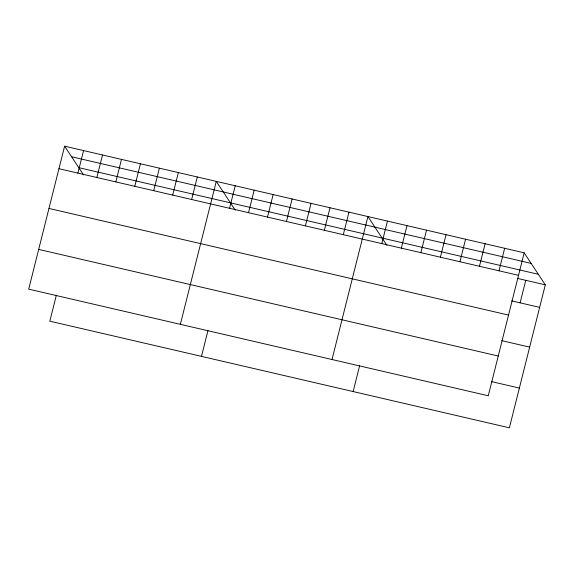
<?xml version="1.0" encoding="UTF-8"?>
<svg xmlns="http://www.w3.org/2000/svg" width="574" height="574" viewBox="0 0 574 574"><rect width="100%" height="100%" fill="white"/><g stroke="black" fill="none" stroke-linecap="round" stroke-linejoin="round"><path stroke-width="0.86" d="M64.611 146.183L28.7 289.145L488.266 395.773L524.177 252.818L64.611 146.183L83.553 174.919M77.906 173.104L83.567 150.582M56.331 295.258L49.823 321.182L509.389 427.817L545.3 284.855L524.177 252.818M96.87 177.502L102.524 154.98M115.826 181.901L121.48 159.385M134.782 186.299L140.436 163.784M153.739 190.697L159.393 168.182M172.695 195.095L178.349 172.58M191.651 199.494L197.305 176.979M180.358 324.332L216.269 181.377L235.211 210.113M229.564 208.29L235.225 185.775M201.481 356.368L207.989 330.452M248.528 212.689L254.182 190.173M267.484 217.087L273.138 194.572M286.44 221.485L292.094 198.97M305.397 225.883L311.051 203.368M324.353 230.282L330.007 207.766M343.309 234.68L348.963 212.165M332.016 359.518L367.927 216.563L386.869 245.299M381.796 243.613L387.457 221.098M353.139 391.561L359.647 365.638M401.334 248.147L406.988 225.625M420.864 252.675L426.518 230.16M440.394 257.209L446.048 234.694M459.925 261.737L465.579 239.222M479.455 266.271L485.116 243.756M498.993 270.806L504.646 248.284M520.116 302.842L525.77 280.327M71.578 156.759L531.151 263.394M78.76 167.651L538.326 274.286M58.95 168.706L518.523 275.333M517.274 278.354L545.3 284.855M511.621 300.869L539.646 307.377M48.969 208.448L508.535 315.083M501.64 340.619L529.659 347.119M38.68 249.396L498.254 356.031M491.351 381.566L519.377 388.067"/></g></svg>
